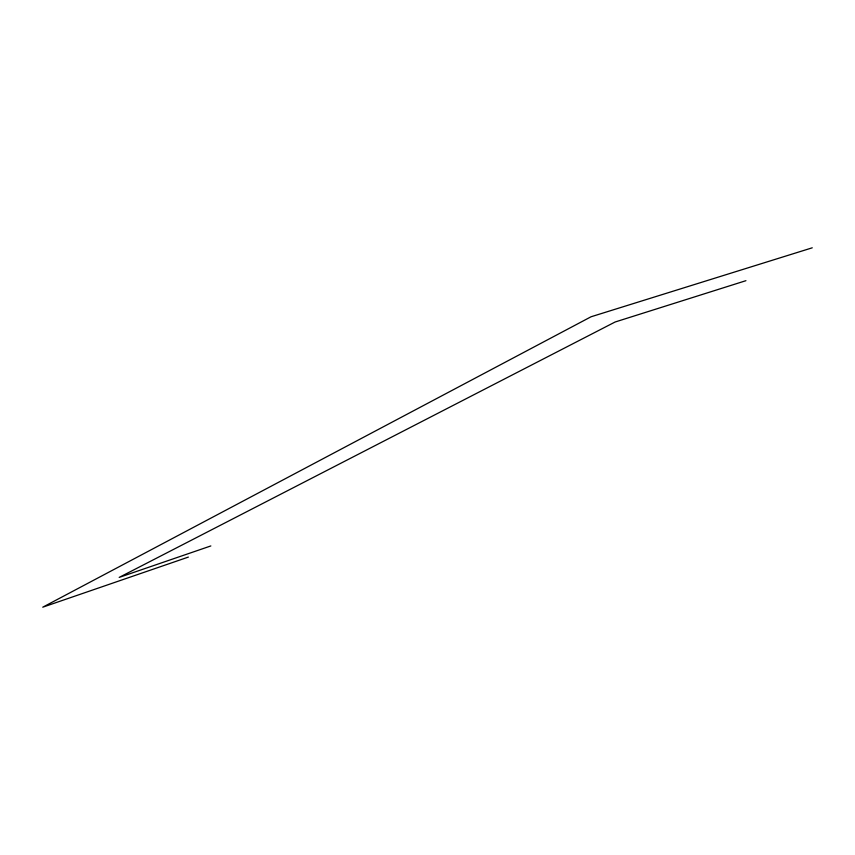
<?xml version="1.0" encoding="UTF-8"?>
<svg xmlns="http://www.w3.org/2000/svg" width="855" height="855" viewBox="0 0 855 855"><rect width="100%" height="100%" fill="white"/><g stroke="black" fill="none" stroke-linecap="round" stroke-linejoin="round"><path stroke-width="1.28" d="M188.367 557.086L42.75 607.189L591.04 316.777L812.25 247.811M210.843 545.939L119.198 577.392L615.14 321.993L745.934 280.686"/></g></svg>
